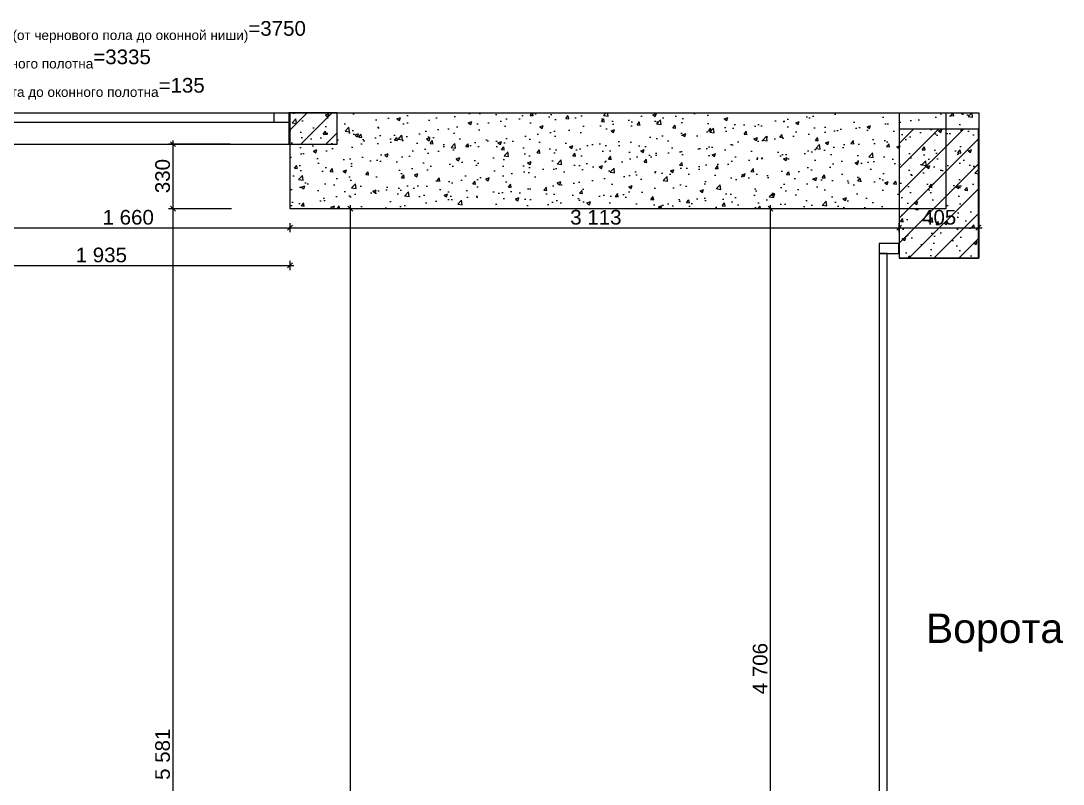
# Model space of a CAD drawing. Header units: millimetres. Extents: x 2336463 to 2579121, y 595385 to 778077.
# Drawn here: x 2459885 to 2465212, y 714011 to 717912 of the extents above; entities that cross this region are included whole.
import ezdxf

# ---------------------------------------------------------------- set-up
doc = ezdxf.new("R2010")
doc.units = ezdxf.units.MM
doc.header["$MEASUREMENT"] = 0
doc.layers.add('+обмер', color=7, linetype='Continuous')
doc.layers.add('сит план', color=7, linetype='Continuous')
for name, color, linetype, lineweight in [('+обмер_Ном._пера__1', 7, 'Continuous', 13), ('Двери ARCHICAD_Ном._пера__1', 7, 'Continuous', 13), ('Окна ARCHICAD_Ном._пера__1', 7, 'Continuous', 13), ('сит план_Ном._пера__1', 7, 'Continuous', 13)]:
    doc.layers.add(name, color=color, linetype=linetype, lineweight=lineweight)
doc.layers.add('+обмер_Ном._пера__242', color=7, linetype='Continuous', lineweight=13, true_color=0x1b55b5)
doc.layers.add('сит план_Ном._пера__87', color=7, linetype='Continuous', lineweight=20, true_color=0x6a6a6a)
doc.styles.add('СГЕНЕРИР_СТИЛЬ_1', font='arial.ttf')
doc.dimstyles.new('СГЕНЕРИР_СТИЛЬ__1', dxfattribs={"dimtxt": 75, "dimasz": 23.75, "dimexe": 0.18, "dimexo": 300, "dimgap": 0, "dimtad": 1, "dimtih": 1, "dimtoh": 1, "dimdec": 0, "dimzin": 0, "dimdsep": 46, "dimtxsty": 'СГЕНЕРИР_СТИЛЬ_1', "dimblk": 'ARROWHEAD_6', "dimblk1": 'ARROWHEAD_6', "dimblk2": 'ARROWHEAD_6', "dimcen": 0.09, "dimclrd": 256, "dimclre": 256, "dimclrt": 256, "dimazin": 0, "dimtfac": 1, "dimtdec": 4, "dimtmove": 0, "dimatfit": 3, "dimfxl": 0, "dimtolj": 1, "dimtzin": 0, "dimarcsym": 0})
doc.dimstyles.new('СГЕНЕРИР_СТИЛЬ__2', dxfattribs={"dimtxt": 75, "dimasz": 23.75, "dimexe": 0.18, "dimexo": 300, "dimgap": 0, "dimtad": 1, "dimdec": 0, "dimzin": 0, "dimdsep": 46, "dimtxsty": 'СГЕНЕРИР_СТИЛЬ_1', "dimblk": 'ARROWHEAD_6', "dimblk1": 'ARROWHEAD_6', "dimblk2": 'ARROWHEAD_6', "dimcen": 0.09, "dimclrd": 256, "dimclre": 256, "dimclrt": 256, "dimazin": 0, "dimtfac": 1, "dimtdec": 4, "dimtmove": 0, "dimatfit": 3, "dimfxl": 0, "dimtolj": 1, "dimtzin": 0, "dimarcsym": 0})
pattern_1 = [(45, (2086872.015, 585813.69), (-63.639609, 63.639609), [])]
pattern_2 = [(50, (2086872.01, 585813.69), (-182.18467, 15.939086), [19.05, -209.55]), (355, (2086872.01, 585813.69), (-35.24342, 191.056845), [15.24, -167.64058]), (100.451445, (2086887.2, 585812.36), (146.94125, 175.11775), [16.19001, -178.090245]), (46.1842, (2086872.01, 585864.49), (-271.07904, 42.04233), [28.575, -314.325]), (96.63556, (2086894.6, 585860.98), (237.40413, 247.42612), [24.28502, -267.1356]), (351.18415, (2086872.01, 585864.49), (237.40413, 247.42612), [22.85997, -251.45973]), (21, (2086897.41, 585851.79), (-151.61439, 102.2652), [19.05, -209.55]), (326, (2086897.41, 585851.79), (61.80203, 184.18797), [15.24, -167.64]), (71.451445, (2086910.05, 585843.26), (213.41642, 81.92277), [16.19001, -178.08994]), (37.5, (2086872.015, 585813.686), (3.088603, 84.555039), [0, -165.608, 0, -170.18, 0, -168.275]), (7.5, (2086872.015, 585813.69), (66.819663, 100.180575), [0, -97.028, 0, -161.798, 0, -64.135]), (327.5, (2086815.37, 585813.686), (-135.590595, 5.728744), [0, -63.5, 0, -198.12, 0, -262.89]), (317.5, (2086789.97, 585813.69), (148.12918, 25.42649), [0, -82.55, 0, -131.572, 0, -186.69])]

# ---------------------------------------------------------------- blocks, each defined once
blk = doc.blocks.new('Окно 25_13')
at = {"layer": 'Окна ARCHICAD_Ном._пера__1', "color": 7, "linetype": 'Continuous', "lineweight": 13}
for p, q in [((-827.5, 0), (827.5, 0)), ((-827.5, 0), (-752.5, 0)), ((-827.5, 0), (-827.5, -50)), ((-827.5, 0), (-827.5, -50)), ((-752.5, 0), (-752.5, -50)), ((-752.5, 0), (752.5, 0)), ((752.5, -50), (752.5, 0)), ((752.5, 0), (827.5, 0)), ((827.5, 0), (827.5, -50)), ((827.5, 0), (827.5, -50)), ((-752.5, -50), (-827.5, -50)), ((-827.5, -50), (-827.5, -160)), ((752.5, -50), (-752.5, -50)), ((827.5, -50), (752.5, -50)), ((827.5, -50), (827.5, -160)), ((-827.5, -160), (827.5, -160))]:
    blk.add_line(p, q, dxfattribs=at)
blk = doc.blocks.new('Стена_688', base_point=(2461500.8, 717281.3))
at = {"layer": 'сит план_Ном._пера__87', "linetype": 'Continuous', "lineweight": 20, "true_color": 0x6a6a6a}
h = blk.add_hatch(dxfattribs=at)
h.set_pattern_fill('Блоки_Бетонные_Эффективные', color=251, style=0, pattern_type=2)
h.set_pattern_definition(pattern_1)
h.paths.add_polyline_path([(2459532.5, 717441.3), (2459532.5, 717281.3), (2459599.6, 717281.3), (2459599.6, 717441.3)])
h = blk.add_hatch(dxfattribs=at)
h.set_pattern_fill('Блоки_Бетонные_Эффективные', color=251, style=0, pattern_type=2)
h.set_pattern_definition(pattern_1)
h.paths.add_polyline_path([(2461500.8, 717441.3), (2461254.6, 717441.3), (2461254.6, 717281.3), (2461500.8, 717281.3)])
at = {"layer": 'сит план_Ном._пера__1', "color": 7, "linetype": 'Continuous', "lineweight": 13}
for p, q in [((2459599.6, 717441.3), (2459599.6, 717391.3)), ((2461254.6, 717441.3), (2461254.6, 717391.3)), ((2459599.6, 717391.3), (2459599.6, 717281.3)), ((2461254.6, 717391.3), (2461254.6, 717281.3))]:
    blk.add_line(p, q, dxfattribs=at)
at = {"layer": 'сит план_Ном._пера__1', "color": 7, "linetype": 'Continuous', "lineweight": 13, "flags": 128}
for points in [[(2459599.6, 717441.3), (2459532.5, 717441.3)], [(2459532.5, 717441.3), (2459532.5, 717281.3)], [(2461500.8, 717441.3), (2461254.6, 717441.3)], [(2461500.8, 717281.3), (2461500.8, 717441.3)], [(2459532.5, 717281.3), (2459599.6, 717281.3)], [(2461254.6, 717281.3), (2461500.8, 717281.3)]]:
    blk.add_lwpolyline(points, dxfattribs=at)
at = {"layer": 'Окна ARCHICAD_Ном._пера__1', "color": 7, "linetype": 'Continuous', "lineweight": 13, "zscale": 1000}
blk.add_blockref('Окно 25_13', (2460427.1, 717441.3), dxfattribs=at)
blk = doc.blocks.new('Ворота Гаражные Раздвижные Вертикальные 25_2')
at = {"layer": 'Двери ARCHICAD_Ном._пера__1', "color": 7, "linetype": 'Continuous', "lineweight": 13}
for p, q in [((-1707.5, 0), (-1757.5, 0)), ((-1757.5, 0), (-1757.5, -100)), ((1707.5, 0), (-1707.5, 0)), ((-1707.5, 0), (-1707.5, -40)), ((-1707.5, -100), (-1707.5, 0)), ((1707.5, -40), (1707.5, 0)), ((1757.5, 0), (1707.5, 0)), ((1707.5, 0), (1707.5, -100)), ((1757.5, -100), (1757.5, 0)), ((-1757.5, -100), (-1757.5, -20)), ((-1757.5, -100), (-1757.5, -20)), ((-1707.5, -40), (1707.5, -40)), ((1757.5, -100), (1757.5, -20)), ((1757.5, -100), (1757.5, -20)), ((-1757.5, -100), (-1707.5, -100)), ((1707.5, -100), (1757.5, -100))]:
    blk.add_line(p, q, dxfattribs=at)
blk = doc.blocks.new('Стена_766', base_point=(2464372.2, 713257.9))
at = {"layer": 'сит план_Ном._пера__1', "color": 7, "linetype": 'Continuous', "lineweight": 13}
for p, q in [((2464372.2, 716772.9), (2464292.2, 716772.9)), ((2464372.2, 713257.9), (2464292.2, 713257.9))]:
    blk.add_line(p, q, dxfattribs=at)
at = {"layer": 'Двери ARCHICAD_Ном._пера__1', "color": 7, "linetype": 'Continuous', "lineweight": 13, "zscale": 1000, "rotation": 90}
blk.add_blockref('Ворота Гаражные Раздвижные Вертикальные 25_2', (2464272.2, 715015.4), dxfattribs=at)
blk = doc.blocks.new('Стена_767', base_point=(2464779, 716698.8))
at = {"layer": 'сит план_Ном._пера__87', "linetype": 'Continuous', "lineweight": 20, "true_color": 0x6a6a6a}
h = blk.add_hatch(dxfattribs=at)
h.set_pattern_fill('Блоки_Бетонные_Эффективные', color=251, style=0, pattern_type=2)
h.set_pattern_definition(pattern_1)
h.paths.add_polyline_path([(2464779, 716698.8), (2464779, 717358.8), (2464374, 717358.8), (2464374, 716698.8)])
at = {"layer": 'сит план_Ном._пера__1', "color": 7, "linetype": 'Continuous', "lineweight": 13, "flags": 128}
for points in [[(2464779, 717358.8), (2464374, 717358.8)], [(2464374, 717358.8), (2464374, 716698.8)], [(2464779, 716698.8), (2464779, 717358.8)], [(2464374, 716698.8), (2464779, 716698.8)]]:
    blk.add_lwpolyline(points, dxfattribs=at)
blk = doc.blocks.new('*D3525', base_point=(2086872, 585813.7))
at = {"layer": '+обмер_Ном._пера__242', "color": 152, "linetype": 'Continuous', "lineweight": 13, "true_color": 0x1b55b5}
for p, q in [((2459613, 716866.9), (2459588, 716841.9)), ((2459600.5, 716830.9), (2459600.5, 716877.8)), ((2461273.1, 716866.9), (2461248.1, 716841.9)), ((2461260.6, 716830.9), (2461260.6, 716877.8)), ((2459600.5, 716854.4), (2461260.6, 716854.4))]:
    blk.add_line(p, q, dxfattribs=at)
at = {"layer": '+обмер_Ном._пера__242', "color": 152, "lineweight": 13, "true_color": 0x1b55b5, "insert": (2460302.3, 716869.4), "char_height": 75, "attachment_point": 7, "style": 'СГЕНЕРИР_СТИЛЬ_1'}
blk.add_mtext('\\A1;{\\pql;\\fArial|b0|i0|c204|p38;1\xa0660}', dxfattribs=at)
blk = doc.blocks.new('ARROWHEAD_6')
at = {"color": 0, "linetype": 'Continuous', "lineweight": 0}
for p, q in [((0, 0), (-1, 0)), ((-0.5, -0.5), (0.5, 0.5))]:
    blk.add_line(p, q, dxfattribs=at)
blk = doc.blocks.new('*D3526', base_point=(2086872, 585813.7))
at = {"layer": '+обмер_Ном._пера__242', "color": 152, "linetype": 'Continuous', "lineweight": 13, "true_color": 0x1b55b5}
for p, q in [((2461273.1, 716866.9), (2461248.1, 716841.9)), ((2461260.6, 716830.9), (2461260.6, 716877.8)), ((2464386.5, 716866.9), (2464361.5, 716841.9)), ((2464374, 716830.9), (2464374, 716877.8)), ((2461260.6, 716854.4), (2464374, 716854.4))]:
    blk.add_line(p, q, dxfattribs=at)
at = {"layer": '+обмер_Ном._пера__242', "color": 152, "lineweight": 13, "true_color": 0x1b55b5, "insert": (2462692.8, 716869.4), "char_height": 75, "attachment_point": 7, "style": 'СГЕНЕРИР_СТИЛЬ_1'}
blk.add_mtext('\\A1;{\\pql;\\fArial|b0|i0|c204|p38;3\xa0113}', dxfattribs=at)
blk = doc.blocks.new('*D3527', base_point=(2086872, 585813.7))
at = {"layer": '+обмер_Ном._пера__242', "color": 152, "linetype": 'Continuous', "lineweight": 13, "true_color": 0x1b55b5}
for p, q in [((2464386.5, 716866.9), (2464361.5, 716841.9)), ((2464374, 716830.9), (2464374, 716877.8)), ((2464766.5, 716841.9), (2464791.5, 716866.9)), ((2464779, 716830.9), (2464779, 716877.8)), ((2464374, 716854.4), (2464779, 716854.4)), ((2464779, 716854.4), (2464797.8, 716854.4))]:
    blk.add_line(p, q, dxfattribs=at)
at = {"layer": '+обмер_Ном._пера__242', "color": 152, "lineweight": 13, "true_color": 0x1b55b5, "insert": (2464491.1, 716869.4), "char_height": 75, "attachment_point": 7, "style": 'СГЕНЕРИР_СТИЛЬ_1'}
blk.add_mtext('\\A1;{\\pql;\\fArial|b0|i0|c204|p38;405}', dxfattribs=at)
blk = doc.blocks.new('*D3530', base_point=(2086872, 585813.7))
at = {"layer": '+обмер_Ном._пера__242', "color": 152, "linetype": 'Continuous', "lineweight": 13, "true_color": 0x1b55b5}
for p, q in [((2460650, 716963.8), (2460675, 716938.8)), ((2460960.6, 716951.3), (2460639, 716951.3)), ((2460662.5, 711370.1), (2460662.5, 716951.3)), ((2461926.7, 711370.1), (2460639, 711370.1)), ((2460650, 711382.6), (2460675, 711357.6)), ((2460662.5, 711351.3), (2460662.5, 711370.1))]:
    blk.add_line(p, q, dxfattribs=at)
at = {"layer": '+обмер_Ном._пера__242', "color": 152, "lineweight": 13, "true_color": 0x1b55b5, "insert": (2460647.5, 714032.5), "char_height": 75, "attachment_point": 7, "rotation": 90, "style": 'СГЕНЕРИР_СТИЛЬ_1'}
blk.add_mtext('\\A1;{\\pql;\\fArial|b0|i0|c204|p38;5\xa0581}', dxfattribs=at)
blk = doc.blocks.new('*D3531', base_point=(2086872, 585813.7))
at = {"layer": '+обмер_Ном._пера__242', "color": 152, "linetype": 'Continuous', "lineweight": 13, "true_color": 0x1b55b5}
for p, q in [((2460954.6, 717281.3), (2460639, 717281.3)), ((2460675, 717268.8), (2460650, 717293.8)), ((2460662.5, 717281.3), (2460662.5, 717300.1)), ((2460662.5, 716951.3), (2460662.5, 717281.3)), ((2460650, 716963.8), (2460675, 716938.8)), ((2460960.6, 716951.3), (2460639, 716951.3))]:
    blk.add_line(p, q, dxfattribs=at)
at = {"layer": '+обмер_Ном._пера__242', "color": 152, "lineweight": 13, "true_color": 0x1b55b5, "insert": (2460647.5, 717030.9), "char_height": 75, "attachment_point": 7, "rotation": 90, "style": 'СГЕНЕРИР_СТИЛЬ_1'}
blk.add_mtext('\\A1;{\\pql;\\fArial|b0|i0|c204|p38;330}', dxfattribs=at)
blk = doc.blocks.new('*D3572', base_point=(2086872, 585813.7))
at = {"layer": '+обмер_Ном._пера__242', "color": 152, "linetype": 'Continuous', "lineweight": 13, "true_color": 0x1b55b5}
for p, q in [((2463729.1, 716938.8), (2463704.1, 716963.8)), ((2463716.6, 716951.3), (2463716.6, 716970)), ((2463740, 716951.3), (2461560.6, 716951.3)), ((2463716.6, 712245.1), (2463716.6, 716951.3)), ((2463740, 712245.1), (2462526.7, 712245.1)), ((2463704.1, 712257.6), (2463729.1, 712232.6)), ((2463716.6, 712226.3), (2463716.6, 712245.1))]:
    blk.add_line(p, q, dxfattribs=at)
at = {"layer": '+обмер_Ном._пера__242', "color": 152, "lineweight": 13, "true_color": 0x1b55b5, "insert": (2463701.6, 714470), "char_height": 75, "attachment_point": 7, "rotation": 90, "style": 'СГЕНЕРИР_СТИЛЬ_1'}
blk.add_mtext('\\A1;{\\pql;\\fArial|b0|i0|c204|p38;4\xa0706}', dxfattribs=at)
blk = doc.blocks.new('*D3601', base_point=(2086872, 585813.7))
at = {"layer": '+обмер_Ном._пера__242', "color": 152, "linetype": 'Continuous', "lineweight": 13, "true_color": 0x1b55b5}
for p, q in [((2461581.5, 716938.8), (2461556.5, 716963.8)), ((2461569, 716951.3), (2461569, 716970)), ((2461592.4, 716951.3), (2461545.5, 716951.3)), ((2461569, 709135.6), (2461569, 716951.3)), ((2461592.4, 709135.6), (2461489.8, 709135.6)), ((2461556.5, 709148.1), (2461581.5, 709123.1)), ((2461569, 709116.8), (2461569, 709135.6))]:
    blk.add_line(p, q, dxfattribs=at)
at = {"layer": '+обмер_Ном._пера__242', "color": 152, "lineweight": 13, "true_color": 0x1b55b5, "insert": (2461554, 712915.2), "char_height": 75, "attachment_point": 7, "rotation": 90, "style": 'СГЕНЕРИР_СТИЛЬ_1'}
blk.add_mtext('\\A1;{\\pql;\\fArial|b0|i0|c204|p38;7\xa0816}', dxfattribs=at)
blk = doc.blocks.new('*D3620', base_point=(2086872, 585813.7))
at = {"layer": '+обмер_Ном._пера__242', "color": 152, "linetype": 'Continuous', "lineweight": 13, "true_color": 0x1b55b5}
for p, q in [((2459306.7, 716661.7), (2459325.4, 716661.7)), ((2459337.9, 716674.2), (2459312.9, 716649.2)), ((2459325.4, 716638.3), (2459325.4, 716685.2)), ((2459325.4, 716661.7), (2461260.6, 716661.7)), ((2461248.1, 716649.2), (2461273.1, 716674.2)), ((2461260.6, 716638.3), (2461260.6, 716685.2)), ((2461260.6, 716661.7), (2461279.3, 716661.7))]:
    blk.add_line(p, q, dxfattribs=at)
at = {"layer": '+обмер_Ном._пера__242', "color": 152, "lineweight": 13, "true_color": 0x1b55b5, "insert": (2460164.8, 716676.7), "char_height": 75, "attachment_point": 7, "style": 'СГЕНЕРИР_СТИЛЬ_1'}
blk.add_mtext('\\A1;{\\pql;\\fArial|b0|i0|c204|p38;1\xa0935}', dxfattribs=at)

msp = doc.modelspace()

# ---------------------------------------------------------------- hatches: boundary and pattern name
at = {"layer": 'сит план_Ном._пера__1', "linetype": 'Continuous', "lineweight": 13}
h = msp.add_hatch(dxfattribs=at)
h.set_pattern_fill('AR_CONC', style=0, pattern_type=2)
h.set_pattern_definition(pattern_2)
h.paths.add_polyline_path([(2464612, 716951.3), (2461260.6, 716951.3), (2461260.6, 717441.3), (2464612, 717441.3)])
h = msp.add_hatch(dxfattribs=at)
h.set_pattern_fill('AR_CONC', style=0, pattern_type=2)
h.set_pattern_definition(pattern_2)
h.paths.add_polyline_path([(2464781.6, 716698.8), (2464376.6, 716698.8), (2464376.6, 717441.9), (2464781.6, 717441.9)])

# ---------------------------------------------------------------- linework, layer by layer
at = {"layer": 'сит план_Ном._пера__1', "color": 7, "linetype": 'Continuous', "lineweight": 13, "flags": 128}
for points in [[(2464612, 716951.3), (2461260.6, 716951.3), (2461260.6, 717441.3), (2464612, 717441.3)], [(2464781.6, 716698.8), (2464376.6, 716698.8), (2464376.6, 717441.9), (2464781.6, 717441.9)]]:
    msp.add_lwpolyline(points, close=True, dxfattribs=at)

# ---------------------------------------------------------------- block references
at = {"layer": 'сит план', "color": 7, "lineweight": 13}
for name, p in [('Стена_688', (2461500.8, 717281.3)), ('Стена_767', (2464779, 716698.8)), ('Стена_766', (2464372.2, 713257.9))]:
    msp.add_blockref(name, p, dxfattribs=at)

# ---------------------------------------------------------------- texts
at = {"layer": '+обмер_Ном._пера__1', "color": 7, "linetype": 'Continuous', "lineweight": 13, "insert": (2464510.5, 714882.4), "char_height": 150, "attachment_point": 1, "style": 'СГЕНЕРИР_СТИЛЬ_1'}
msp.add_mtext('\\A1;{\\pql;\\fArial|b0|i0|c204|p38;Ворота}', dxfattribs=at)
at = {"layer": 'сит план_Ном._пера__1', "color": 7, "linetype": 'Continuous', "lineweight": 13, "insert": (2459582.2, 717932.4), "char_height": 75, "attachment_point": 1, "line_spacing_factor": 0.987493, "style": 'СГЕНЕРИР_СТИЛЬ_1'}
msp.add_mtext('\\A1;{\\pql;\\fArial|b0|i0|c204|p38;H\\fArial|b0|i0|c204|p38;\\A1{\\H.66x;\\S ^  окна (от чернового пола до оконной ниши);}\\fArial|b0|i0|c204|p38;=3750\\P\\pql;\\fArial|b0|i0|c204|p38;Н \\fArial|b0|i0|c204|p38;\\A1{\\H.66x;\\S ^ оконного полотна;}\\fArial|b0|i0|c204|p38;=3335\\P\\pql;\\fArial|b0|i0|c204|p38;Н \\fArial|b0|i0|c204|p38;\\A1{\\H.66x;\\S ^ порога до оконного полотна;}\\fArial|b0|i0|c204|p38;=135}', dxfattribs=at)

# ---------------------------------------------------------------- dimensions: what is measured, and where the dimension line sits
at = {"layer": '+обмер', "color": 152, "linetype": 'Continuous', "lineweight": 13, "true_color": 0x1b55b5}
for base, p1, p2, picture, middle in [((2460662.5, 717281.3), (2461260.6, 716951.3), (2461254.6, 717281.3), '*D3531', (2460610, 717116.7)), ((2460662.5, 716951.3), (2462226.7, 711370.1), (2461260.6, 716951.3), '*D3530', (2460610, 714161.3)), ((2461569, 716951.3), (2461189.8, 709135.6), (2461260.6, 716951.3), '*D3601', (2461516.5, 713044)), ((2463716.6, 716951.3), (2462226.7, 712245.1), (2461260.6, 716951.3), '*D3572', (2463664.1, 714598.8))]:
    dim = msp.add_linear_dim(base=base, p1=p1, p2=p2, angle=90, dimstyle='СГЕНЕРИР_СТИЛЬ__2', dxfattribs=at)
    dim.commit()
    dim.dimension.update_dxf_attribs({"geometry": picture, "text_midpoint": middle, "dimtype": 160, "text_rotation": 90})
for base, p1, p2, picture, middle in [((2461260.6, 716854.4), (2459600.5, 717051.7), (2461260.6, 716951.3), '*D3525', (2460431.1, 716906.9)), ((2464374, 716854.4), (2461260.6, 716951.3), (2464374, 717028.8), '*D3526', (2462821.7, 716906.9)), ((2464779, 716854.4), (2464374, 717028.8), (2464779, 717028.8), '*D3527', (2464576.9, 716906.9)), ((2461260.6, 716661.7), (2459325.4, 716961.3), (2461260.6, 716951.3), '*D3620', (2460293.6, 716714.2))]:
    dim = msp.add_linear_dim(base=base, p1=p1, p2=p2, dimstyle='СГЕНЕРИР_СТИЛЬ__1', dxfattribs=at)
    dim.commit()
    dim.dimension.update_dxf_attribs({"geometry": picture, "text_midpoint": middle, "dimtype": 160})

doc.saveas('drawing.dxf')
